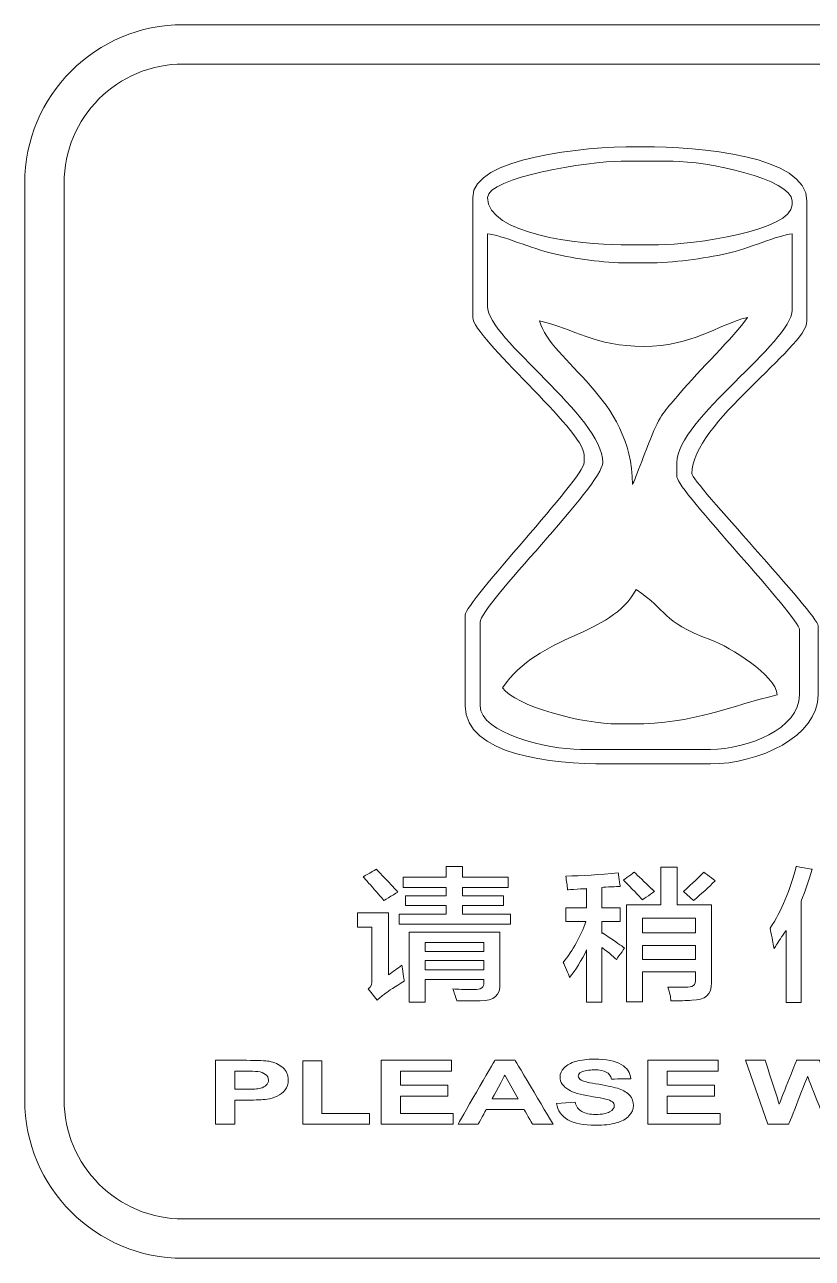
# Model space of a CAD drawing. Header units: millimetres. Extents: x 130143 to 328923, y 19139 to 134795.
# Drawn here: x 231319.7 to 231445.7, y 66463.9 to 66661.3 of the extents above; entities that cross this region are included whole.
import ezdxf

# ---------------------------------------------------------------- set-up
doc = ezdxf.new("R2010")
doc.units = ezdxf.units.MM
doc.header["$LTSCALE"] = 10
doc.layers.add('邦威智能化', color=7, linetype='Continuous', lineweight=18)

msp = doc.modelspace()

# ---------------------------------------------------------------- linework, layer by layer
at = {"layer": '邦威智能化', "color": 5}
for points, knots in [([(231345.0466, 66661.3053), (231345.0466, 66661.3053), (231491.7316, 66661.3053), (231491.7316, 66661.3053), (231491.7316, 66661.3053), (231498.739, 66661.3053), (231505.0828, 66658.4643), (231509.6746, 66653.8731), (231509.6746, 66653.8731), (231514.2658, 66649.2813), (231517.1062, 66642.9375), (231517.1062, 66635.9301), (231517.1062, 66635.9301), (231517.1062, 66635.9301), (231517.1062, 66489.2451), (231517.1062, 66489.2451), (231517.1062, 66489.2451), (231517.1062, 66482.2401), (231514.2652, 66475.8951), (231509.6734, 66471.3027), (231509.6734, 66471.3027), (231505.0822, 66466.7115), (231498.7384, 66463.8705), (231491.7316, 66463.8705), (231491.7316, 66463.8705), (231491.7316, 66463.8705), (231345.0466, 66463.8705), (231345.0466, 66463.8705), (231345.0466, 66463.8705), (231338.0398, 66463.8705), (231331.696, 66466.7115), (231327.1042, 66471.3027), (231327.1042, 66471.3027), (231322.513, 66475.8945), (231319.6714, 66482.2401), (231319.6714, 66489.2451), (231319.6714, 66489.2451), (231319.6714, 66489.2451), (231319.6714, 66635.9301), (231319.6714, 66635.9301), (231319.6714, 66635.9301), (231319.6714, 66642.9369), (231322.5124, 66649.2819), (231327.1036, 66653.8731), (231327.1036, 66653.8731), (231331.6954, 66658.4643), (231338.0392, 66661.3053), (231345.0466, 66661.3053)], [0, 0, 0, 0, 0.076923077, 0.076923077, 0.076923077, 0.076923087, 0.153846154, 0.153846154, 0.153846154, 0.153846164, 0.230769231, 0.230769231, 0.230769231, 0.230769241, 0.307692308, 0.307692308, 0.307692308, 0.307692318, 0.384615385, 0.384615385, 0.384615385, 0.384615395, 0.461538462, 0.461538462, 0.461538462, 0.461538472, 0.538461538, 0.538461538, 0.538461538, 0.538461548, 0.615384615, 0.615384615, 0.615384615, 0.615384625, 0.692307692, 0.692307692, 0.692307692, 0.692307702, 0.769230769, 0.769230769, 0.769230769, 0.769230779, 0.846153846, 0.846153846, 0.846153846, 0.846153856, 1, 1, 1, 1]), ([(231491.7316, 66655.0053), (231491.7316, 66655.0053), (231345.0466, 66655.0053), (231345.0466, 66655.0053), (231345.0466, 66655.0053), (231339.7786, 66655.0053), (231335.0092, 66652.8699), (231331.558, 66649.4187), (231331.558, 66649.4187), (231328.1068, 66645.9681), (231325.9714, 66641.1987), (231325.9714, 66635.9301), (231325.9714, 66635.9301), (231325.9714, 66635.9301), (231325.9714, 66489.2451), (231325.9714, 66489.2451), (231325.9714, 66489.2451), (231325.9714, 66483.9783), (231328.1074, 66479.2083), (231331.5586, 66475.7571), (231331.5586, 66475.7571), (231335.0098, 66472.3059), (231339.7792, 66470.1705), (231345.0466, 66470.1705), (231345.0466, 66470.1705), (231345.0466, 66470.1705), (231491.7316, 66470.1705), (231491.7316, 66470.1705), (231491.7316, 66470.1705), (231496.999, 66470.1705), (231501.7684, 66472.3059), (231505.219, 66475.7571), (231505.219, 66475.7571), (231508.6708, 66479.2089), (231510.8062, 66483.9783), (231510.8062, 66489.2451), (231510.8062, 66489.2451), (231510.8062, 66489.2451), (231510.8062, 66635.9301), (231510.8062, 66635.9301), (231510.8062, 66635.9301), (231510.8062, 66641.1981), (231508.6714, 66645.9675), (231505.2202, 66649.4187), (231505.2202, 66649.4187), (231501.769, 66652.8699), (231496.9996, 66655.0053), (231491.7316, 66655.0053)], [0, 0, 0, 0, 0.076923077, 0.076923077, 0.076923077, 0.076923087, 0.153846154, 0.153846154, 0.153846154, 0.153846164, 0.230769231, 0.230769231, 0.230769231, 0.230769241, 0.307692308, 0.307692308, 0.307692308, 0.307692318, 0.384615385, 0.384615385, 0.384615385, 0.384615395, 0.461538462, 0.461538462, 0.461538462, 0.461538472, 0.538461538, 0.538461538, 0.538461538, 0.538461548, 0.615384615, 0.615384615, 0.615384615, 0.615384625, 0.692307692, 0.692307692, 0.692307692, 0.692307702, 0.769230769, 0.769230769, 0.769230769, 0.769230779, 0.846153846, 0.846153846, 0.846153846, 0.846153856, 1, 1, 1, 1]), ([(231391.3528, 66633.6429), (231391.3528, 66633.6429), (231391.3528, 66614.4669), (231391.3528, 66614.4669), (231391.3528, 66614.4669), (231391.3528, 66611.2113), (231409.1782, 66596.4117), (231409.1782, 66592.3863), (231409.1782, 66592.3863), (231409.1782, 66592.3863), (231409.1782, 66591.2235), (231409.1782, 66591.2235), (231409.1782, 66591.2235), (231409.1782, 66588.8049), (231390.1648, 66568.8969), (231390.1648, 66566.8179), (231390.1648, 66566.8179), (231390.1648, 66566.8179), (231390.1648, 66552.2907), (231390.1648, 66552.2907), (231390.1648, 66552.2907), (231390.1648, 66544.3677), (231404.0596, 66542.9937), (231412.7434, 66542.9937), (231412.7434, 66542.9937), (231412.7434, 66542.9937), (231429.3808, 66542.9937), (231429.3808, 66542.9937), (231429.3808, 66542.9937), (231437.0944, 66542.9937), (231446.6128, 66547.3905), (231446.6128, 66554.0343), (231446.6128, 66554.0343), (231446.6128, 66554.0343), (231446.6128, 66565.0743), (231446.6128, 66565.0743), (231446.6128, 66565.0743), (231446.6128, 66566.8221), (231426.4102, 66588.1071), (231426.4102, 66589.4799), (231426.4102, 66589.4799), (231426.4102, 66597.4827), (231444.8296, 66609.6543), (231444.8296, 66613.8855), (231444.8296, 66613.8855), (231444.8296, 66613.8855), (231444.8296, 66633.0615), (231444.8296, 66633.0615), (231444.8296, 66633.0615), (231444.8296, 66640.3911), (231427.42, 66641.7783), (231418.6858, 66641.7783), (231418.6858, 66641.7783), (231418.6858, 66641.7783), (231417.4972, 66641.7783), (231417.4972, 66641.7783), (231417.4972, 66641.7783), (231409.2418, 66641.7783), (231391.3528, 66640.0683), (231391.3528, 66633.6429)], [0, 0, 0, 0, 0.0625, 0.0625, 0.0625, 0.06250001, 0.125, 0.125, 0.125, 0.12500001, 0.1875, 0.1875, 0.1875, 0.18750001, 0.25, 0.25, 0.25, 0.25000001, 0.3125, 0.3125, 0.3125, 0.31250001, 0.375, 0.375, 0.375, 0.37500001, 0.4375, 0.4375, 0.4375, 0.43750001, 0.5, 0.5, 0.5, 0.50000001, 0.5625, 0.5625, 0.5625, 0.56250001, 0.625, 0.625, 0.625, 0.62500001, 0.6875, 0.6875, 0.6875, 0.68750001, 0.75, 0.75, 0.75, 0.75000001, 0.8125, 0.8125, 0.8125, 0.81250001, 0.875, 0.875, 0.875, 0.87500001, 1, 1, 1, 1]), ([(231393.7306, 66633.6429), (231393.7306, 66627.7809), (231408.4402, 66626.0883), (231415.1212, 66626.0883), (231415.1212, 66626.0883), (231415.1212, 66626.0883), (231421.0624, 66626.0883), (231421.0624, 66626.0883), (231421.0624, 66626.0883), (231426.6298, 66626.0883), (231442.453, 66628.3197), (231442.453, 66632.4807), (231442.453, 66632.4807), (231442.453, 66632.4807), (231442.453, 66633.0615), (231442.453, 66633.0615), (231442.453, 66633.0615), (231442.453, 66636.6615), (231428.5678, 66639.4539), (231423.439, 66639.4539), (231423.439, 66639.4539), (231423.439, 66639.4539), (231415.1212, 66639.4539), (231415.1212, 66639.4539), (231415.1212, 66639.4539), (231409.9096, 66639.4539), (231393.7306, 66636.8253), (231393.7306, 66633.6429)], [0, 0, 0, 0, 0.125, 0.125, 0.125, 0.12500001, 0.25, 0.25, 0.25, 0.25000001, 0.375, 0.375, 0.375, 0.37500001, 0.5, 0.5, 0.5, 0.50000001, 0.625, 0.625, 0.625, 0.62500001, 0.75, 0.75, 0.75, 0.75000001, 1, 1, 1, 1]), ([(231393.7306, 66616.2105), (231393.7306, 66610.9785), (231412.1494, 66598.6575), (231412.1494, 66591.2235), (231412.1494, 66591.2235), (231412.1494, 66587.6457), (231392.5414, 66568.3599), (231392.5414, 66565.6557), (231392.5414, 66565.6557), (231392.5414, 66565.6557), (231392.5414, 66552.2907), (231392.5414, 66552.2907), (231392.5414, 66552.2907), (231392.5414, 66547.9197), (231403.2508, 66545.3181), (231408.5842, 66545.3181), (231408.5842, 66545.3181), (231408.5842, 66545.3181), (231429.3808, 66545.3181), (231429.3808, 66545.3181), (231429.3808, 66545.3181), (231435.2446, 66545.3181), (231443.6416, 66548.6301), (231443.6416, 66554.0343), (231443.6416, 66554.0343), (231443.6416, 66554.0343), (231443.6416, 66564.4935), (231443.6416, 66564.4935), (231443.6416, 66564.4935), (231443.6416, 66566.4123), (231424.033, 66586.9341), (231424.033, 66588.8997), (231424.033, 66588.8997), (231424.033, 66588.8997), (231424.033, 66591.2235), (231424.033, 66591.2235), (231424.033, 66591.2235), (231424.033, 66598.1157), (231442.453, 66610.4325), (231442.453, 66615.6291), (231442.453, 66615.6291), (231442.453, 66615.6291), (231442.453, 66627.8325), (231442.453, 66627.8325), (231442.453, 66627.8325), (231440.2516, 66627.6531), (231435.3352, 66625.3965), (231432.013, 66624.6765), (231432.013, 66624.6765), (231428.2654, 66623.8635), (231423.4432, 66623.1837), (231419.2792, 66623.1837), (231419.2792, 66623.1837), (231419.2792, 66623.1837), (231416.3086, 66623.1837), (231416.3086, 66623.1837), (231416.3086, 66623.1837), (231411.9586, 66623.1837), (231407.9812, 66623.8299), (231404.1778, 66624.6843), (231404.1778, 66624.6843), (231400.9222, 66625.4163), (231395.839, 66627.6603), (231393.7306, 66627.8325), (231393.7306, 66627.8325), (231393.7306, 66627.8325), (231393.7306, 66616.2105), (231393.7306, 66616.2105)], [0, 0, 0, 0, 0.055555556, 0.055555556, 0.055555556, 0.055555566, 0.111111111, 0.111111111, 0.111111111, 0.111111121, 0.166666667, 0.166666667, 0.166666667, 0.166666677, 0.222222222, 0.222222222, 0.222222222, 0.222222232, 0.277777778, 0.277777778, 0.277777778, 0.277777788, 0.333333333, 0.333333333, 0.333333333, 0.333333343, 0.388888889, 0.388888889, 0.388888889, 0.388888899, 0.444444444, 0.444444444, 0.444444444, 0.444444454, 0.5, 0.5, 0.5, 0.50000001, 0.555555556, 0.555555556, 0.555555556, 0.555555566, 0.611111111, 0.611111111, 0.611111111, 0.611111121, 0.666666667, 0.666666667, 0.666666667, 0.666666677, 0.722222222, 0.722222222, 0.722222222, 0.722222232, 0.777777778, 0.777777778, 0.777777778, 0.777777788, 0.833333333, 0.833333333, 0.833333333, 0.833333343, 0.888888889, 0.888888889, 0.888888889, 0.888888899, 1, 1, 1, 1]), ([(231418.6858, 66609.8181), (231410.9878, 66609.8181), (231407.4874, 66612.6471), (231402.0484, 66613.8855), (231402.0484, 66613.8855), (231403.852, 66607.2801), (231416.9026, 66601.6899), (231416.9026, 66587.7369), (231416.9026, 66587.7369), (231417.2242, 66588.2331), (231419.4832, 66594.3327), (231420.0622, 66595.6875), (231420.0622, 66595.6875), (231421.633, 66599.3559), (231422.2474, 66599.6085), (231424.5286, 66602.3601), (231424.5286, 66602.3601), (231427.5304, 66605.9829), (231433.0798, 66611.1909), (231435.3232, 66614.4669), (231435.3232, 66614.4669), (231430.3684, 66613.1727), (231426.502, 66609.8181), (231418.6858, 66609.8181)], [0, 0, 0, 0, 0.142857143, 0.142857143, 0.142857143, 0.142857153, 0.285714286, 0.285714286, 0.285714286, 0.285714296, 0.428571429, 0.428571429, 0.428571429, 0.428571439, 0.571428571, 0.571428571, 0.571428571, 0.571428581, 0.714285714, 0.714285714, 0.714285714, 0.714285724, 1, 1, 1, 1]), ([(231396.1066, 66555.1959), (231398.1592, 66552.1977), (231409.0678, 66549.3855), (231414.5266, 66549.3855), (231414.5266, 66549.3855), (231414.5266, 66549.3855), (231416.9026, 66549.3855), (231416.9026, 66549.3855), (231416.9026, 66549.3855), (231426.8416, 66549.3855), (231432.6076, 66552.3321), (231440.0764, 66554.0343), (231440.0764, 66554.0343), (231439.7974, 66557.3193), (231432.5146, 66561.6813), (231429.4696, 66562.8369), (231429.4696, 66562.8369), (231421.159, 66565.9911), (231422.7454, 66567.4485), (231417.4972, 66570.8853), (231417.4972, 66570.8853), (231413.38, 66563.2761), (231402.0688, 66563.9037), (231396.1066, 66555.1959)], [0, 0, 0, 0, 0.142857143, 0.142857143, 0.142857143, 0.142857153, 0.285714286, 0.285714286, 0.285714286, 0.285714296, 0.428571429, 0.428571429, 0.428571429, 0.428571439, 0.571428571, 0.571428571, 0.571428571, 0.571428581, 0.714285714, 0.714285714, 0.714285714, 0.714285724, 1, 1, 1, 1]), ([(231377.1556, 66521.1351), (231376.6852, 66521.6811), (231375.9412, 66522.5247), (231374.9302, 66523.6749), (231374.9302, 66523.6749), (231374.4544, 66524.2209), (231374.0866, 66524.6427), (231373.8148, 66524.9451), (231373.8148, 66524.9451), (231373.8148, 66524.9451), (231375.9412, 66526.1259), (231375.9412, 66526.1259), (231375.9412, 66526.1259), (231376.2136, 66525.8241), (231376.6498, 66525.3711), (231377.2594, 66524.7669), (231377.2594, 66524.7669), (231378.271, 66523.6749), (231378.9796, 66522.9201), (231379.3864, 66522.4977), (231379.3864, 66522.4977), (231379.3864, 66522.4977), (231377.1556, 66521.1351), (231377.1556, 66521.1351)], [0, 0, 0, 0, 0.142857143, 0.142857143, 0.142857143, 0.142857153, 0.285714286, 0.285714286, 0.285714286, 0.285714296, 0.428571429, 0.428571429, 0.428571429, 0.428571439, 0.571428571, 0.571428571, 0.571428571, 0.571428581, 0.714285714, 0.714285714, 0.714285714, 0.714285724, 1, 1, 1, 1]), ([(231380.1988, 66523.2255), (231380.1988, 66523.2255), (231380.1988, 66524.8599), (231380.1988, 66524.8599), (231380.1988, 66524.8599), (231380.1988, 66524.8599), (231387.0838, 66524.8599), (231387.0838, 66524.8599), (231387.0838, 66524.8599), (231387.0838, 66524.8599), (231387.0838, 66526.5825), (231387.0838, 66526.5825), (231387.0838, 66526.5825), (231387.0838, 66526.5825), (231389.7208, 66526.5825), (231389.7208, 66526.5825), (231389.7208, 66526.5825), (231389.7208, 66526.5825), (231389.7208, 66524.8599), (231389.7208, 66524.8599), (231389.7208, 66524.8599), (231389.7208, 66524.8599), (231397.0126, 66524.8599), (231397.0126, 66524.8599), (231397.0126, 66524.8599), (231397.0126, 66524.8599), (231397.0126, 66523.2255), (231397.0126, 66523.2255), (231397.0126, 66523.2255), (231397.0126, 66523.2255), (231389.7208, 66523.2255), (231389.7208, 66523.2255), (231389.7208, 66523.2255), (231389.7208, 66523.2255), (231389.7208, 66521.8629), (231389.7208, 66521.8629), (231389.7208, 66521.8629), (231389.7208, 66521.8629), (231396.304, 66521.8629), (231396.304, 66521.8629), (231396.304, 66521.8629), (231396.304, 66521.8629), (231396.304, 66520.3221), (231396.304, 66520.3221), (231396.304, 66520.3221), (231396.304, 66520.3221), (231389.7208, 66520.3221), (231389.7208, 66520.3221), (231389.7208, 66520.3221), (231389.7208, 66520.3221), (231389.7208, 66518.9589), (231389.7208, 66518.9589), (231389.7208, 66518.9589), (231389.7208, 66518.9589), (231397.4188, 66518.9589), (231397.4188, 66518.9589), (231397.4188, 66518.9589), (231397.4188, 66518.9589), (231397.4188, 66517.3251), (231397.4188, 66517.3251), (231397.4188, 66517.3251), (231397.4188, 66517.3251), (231379.5892, 66517.3251), (231379.5892, 66517.3251), (231379.5892, 66517.3251), (231379.5892, 66517.3251), (231379.5892, 66518.9589), (231379.5892, 66518.9589), (231379.5892, 66518.9589), (231379.5892, 66518.9589), (231387.0838, 66518.9589), (231387.0838, 66518.9589), (231387.0838, 66518.9589), (231387.0838, 66518.9589), (231387.0838, 66520.3221), (231387.0838, 66520.3221), (231387.0838, 66520.3221), (231387.0838, 66520.3221), (231380.6008, 66520.3221), (231380.6008, 66520.3221), (231380.6008, 66520.3221), (231380.6008, 66520.3221), (231380.6008, 66521.8629), (231380.6008, 66521.8629), (231380.6008, 66521.8629), (231380.6008, 66521.8629), (231387.0838, 66521.8629), (231387.0838, 66521.8629), (231387.0838, 66521.8629), (231387.0838, 66521.8629), (231387.0838, 66523.2255), (231387.0838, 66523.2255), (231387.0838, 66523.2255), (231387.0838, 66523.2255), (231380.1988, 66523.2255), (231380.1988, 66523.2255)], [0, 0, 0, 0, 0.04, 0.04, 0.04, 0.04000001, 0.08, 0.08, 0.08, 0.08000001, 0.12, 0.12, 0.12, 0.12000001, 0.16, 0.16, 0.16, 0.16000001, 0.2, 0.2, 0.2, 0.20000001, 0.24, 0.24, 0.24, 0.24000001, 0.28, 0.28, 0.28, 0.28000001, 0.32, 0.32, 0.32, 0.32000001, 0.36, 0.36, 0.36, 0.36000001, 0.4, 0.4, 0.4, 0.40000001, 0.44, 0.44, 0.44, 0.44000001, 0.48, 0.48, 0.48, 0.48000001, 0.52, 0.52, 0.52, 0.52000001, 0.56, 0.56, 0.56, 0.56000001, 0.6, 0.6, 0.6, 0.60000001, 0.64, 0.64, 0.64, 0.64000001, 0.68, 0.68, 0.68, 0.68000001, 0.72, 0.72, 0.72, 0.72000001, 0.76, 0.76, 0.76, 0.76000001, 0.8, 0.8, 0.8, 0.80000001, 0.84, 0.84, 0.84, 0.84000001, 0.88, 0.88, 0.88, 0.88000001, 0.92, 0.92, 0.92, 0.92000001, 1, 1, 1, 1]), ([(231418.4902, 66521.2281), (231417.8806, 66521.9517), (231416.869, 66523.0089), (231415.4512, 66524.4027), (231415.4512, 66524.4027), (231415.4512, 66524.4027), (231417.172, 66525.6729), (231417.172, 66525.6729), (231417.172, 66525.6729), (231417.8458, 66525.0687), (231418.7926, 66524.1591), (231420.007, 66522.9507), (231420.007, 66522.9507), (231419.8732, 66523.1331), (231420.007, 66523.0089), (231420.4132, 66522.5871), (231420.4132, 66522.5871), (231420.4132, 66522.5871), (231418.4902, 66521.2281), (231418.4902, 66521.2281)], [0, 0, 0, 0, 0.166666667, 0.166666667, 0.166666667, 0.166666677, 0.333333333, 0.333333333, 0.333333333, 0.333333343, 0.5, 0.5, 0.5, 0.50000001, 0.666666667, 0.666666667, 0.666666667, 0.666666677, 1, 1, 1, 1]), ([(231415.957, 66504.9003), (231415.957, 66504.9003), (231415.957, 66520.4187), (231415.957, 66520.4187), (231415.957, 66520.4187), (231415.957, 66520.4187), (231421.429, 66520.4187), (231421.429, 66520.4187), (231421.429, 66520.4187), (231421.429, 66520.4187), (231421.429, 66526.4973), (231421.429, 66526.4973), (231421.429, 66526.4973), (231421.429, 66526.4973), (231424.0654, 66526.4973), (231424.0654, 66526.4973), (231424.0654, 66526.4973), (231424.0654, 66526.4973), (231424.0654, 66520.4187), (231424.0654, 66520.4187), (231424.0654, 66520.4187), (231424.0654, 66520.4187), (231429.5374, 66520.4187), (231429.5374, 66520.4187), (231429.5374, 66520.4187), (231429.5374, 66520.4187), (231429.5374, 66507.9861), (231429.5374, 66507.9861), (231429.5374, 66507.9861), (231429.6064, 66506.1117), (231428.5564, 66505.1709), (231426.3958, 66505.1709), (231426.3958, 66505.1709), (231425.518, 66505.1133), (231424.4032, 66505.0821), (231423.0538, 66505.0821), (231423.0538, 66505.0821), (231423.0538, 66505.6281), (231422.8858, 66506.3523), (231422.5486, 66507.2583), (231422.5486, 66507.2583), (231423.4258, 66507.2583), (231424.3726, 66507.2583), (231425.3842, 66507.2583), (231425.3842, 66507.2583), (231426.5338, 66507.2001), (231427.0738, 66507.6219), (231427.0048, 66508.5321), (231427.0048, 66508.5321), (231427.0048, 66508.5321), (231427.0048, 66509.7087), (231427.0048, 66509.7087), (231427.0048, 66509.7087), (231427.0048, 66509.7087), (231418.4902, 66509.7087), (231418.4902, 66509.7087), (231418.4902, 66509.7087), (231418.4902, 66509.7087), (231418.4902, 66504.9003), (231418.4902, 66504.9003), (231418.4902, 66504.9003), (231418.4902, 66504.9003), (231415.957, 66504.9003), (231415.957, 66504.9003)], [0, 0, 0, 0, 0.058823529, 0.058823529, 0.058823529, 0.058823539, 0.117647059, 0.117647059, 0.117647059, 0.117647069, 0.176470588, 0.176470588, 0.176470588, 0.176470598, 0.235294118, 0.235294118, 0.235294118, 0.235294128, 0.294117647, 0.294117647, 0.294117647, 0.294117657, 0.352941176, 0.352941176, 0.352941176, 0.352941186, 0.411764706, 0.411764706, 0.411764706, 0.411764716, 0.470588235, 0.470588235, 0.470588235, 0.470588245, 0.529411765, 0.529411765, 0.529411765, 0.529411775, 0.588235294, 0.588235294, 0.588235294, 0.588235304, 0.647058824, 0.647058824, 0.647058824, 0.647058834, 0.705882353, 0.705882353, 0.705882353, 0.705882363, 0.764705882, 0.764705882, 0.764705882, 0.764705892, 0.823529412, 0.823529412, 0.823529412, 0.823529422, 0.882352941, 0.882352941, 0.882352941, 0.882352951, 1, 1, 1, 1]), ([(231426.6934, 66521.1351), (231426.6934, 66521.1351), (231425.0728, 66522.5871), (231425.0728, 66522.5871), (231425.0728, 66522.5871), (231426.5596, 66523.9191), (231427.6402, 66524.9451), (231428.3146, 66525.6729), (231428.3146, 66525.6729), (231428.3146, 66525.6729), (231430.1386, 66524.3097), (231430.1386, 66524.3097), (231430.1386, 66524.3097), (231429.058, 66523.2219), (231427.9126, 66522.1647), (231426.6934, 66521.1351)], [0, 0, 0, 0, 0.2, 0.2, 0.2, 0.20000001, 0.4, 0.4, 0.4, 0.40000001, 0.6, 0.6, 0.6, 0.60000001, 1, 1, 1, 1]), ([(231441.484, 66504.7995), (231441.484, 66504.7995), (231441.484, 66516.3261), (231441.484, 66516.3261), (231441.484, 66516.3261), (231441.3502, 66516.0819), (231441.1126, 66515.7489), (231440.7748, 66515.3271), (231440.7748, 66515.3271), (231440.2348, 66514.4793), (231439.8286, 66513.8439), (231439.5556, 66513.4221), (231439.5556, 66513.4221), (231439.4914, 66513.9063), (231439.3228, 66514.7811), (231439.0504, 66516.0549), (231439.0504, 66516.0549), (231438.9862, 66516.3573), (231438.9508, 66516.5661), (231438.9508, 66516.6903), (231438.9508, 66516.6903), (231440.7748, 66519.5319), (231442.1578, 66522.8307), (231443.1052, 66526.5789), (231443.1052, 66526.5789), (231443.1052, 66526.5789), (231445.6378, 66526.1259), (231445.6378, 66526.1259), (231445.6378, 66526.1259), (231445.0972, 66524.3097), (231444.5224, 66522.6177), (231443.9128, 66521.0457), (231443.9128, 66521.0457), (231443.9128, 66521.0457), (231443.9128, 66504.7995), (231443.9128, 66504.7995), (231443.9128, 66504.7995), (231443.9128, 66504.7995), (231441.484, 66504.7995), (231441.484, 66504.7995)], [0, 0, 0, 0, 0.090909091, 0.090909091, 0.090909091, 0.090909101, 0.181818182, 0.181818182, 0.181818182, 0.181818192, 0.272727273, 0.272727273, 0.272727273, 0.272727283, 0.363636364, 0.363636364, 0.363636364, 0.363636374, 0.454545455, 0.454545455, 0.454545455, 0.454545465, 0.545454545, 0.545454545, 0.545454545, 0.545454555, 0.636363636, 0.636363636, 0.636363636, 0.636363646, 0.727272727, 0.727272727, 0.727272727, 0.727272737, 0.818181818, 0.818181818, 0.818181818, 0.818181828, 1, 1, 1, 1]), ([(231406.5388, 66522.8541), (231406.4698, 66523.5201), (231406.3702, 66524.2479), (231406.2322, 66525.0339), (231406.2322, 66525.0339), (231408.8686, 66525.0921), (231411.6694, 66525.2739), (231414.643, 66525.5763), (231414.643, 66525.5763), (231414.643, 66525.5763), (231414.9454, 66523.4001), (231414.9454, 66523.4001), (231414.9454, 66523.4001), (231414.6088, 66523.4001), (231414.133, 66523.3689), (231413.5282, 66523.3071), (231413.5282, 66523.3071), (231412.8538, 66523.3071), (231412.3432, 66523.2801), (231412.0066, 66523.2183), (231412.0066, 66523.2183), (231412.0066, 66523.2183), (231412.0066, 66519.9501), (231412.0066, 66519.9501), (231412.0066, 66519.9501), (231412.0066, 66519.9501), (231414.9454, 66519.9501), (231414.9454, 66519.9501), (231414.9454, 66519.9501), (231414.9454, 66519.9501), (231414.9454, 66517.7739), (231414.9454, 66517.7739), (231414.9454, 66517.7739), (231414.9454, 66517.7739), (231412.0066, 66517.7739), (231412.0066, 66517.7739), (231412.0066, 66517.7739), (231412.0066, 66517.7739), (231412.0066, 66515.8689), (231412.0066, 66515.8689), (231412.0066, 66515.8689), (231412.0066, 66515.8689), (231412.1104, 66515.9583), (231412.1104, 66515.9583), (231412.1104, 66515.9583), (231412.3132, 66515.8383), (231412.6162, 66515.6253), (231413.0224, 66515.3235), (231413.0224, 66515.3235), (231414.2368, 66514.5375), (231415.1146, 66513.9333), (231415.6546, 66513.5073), (231415.6546, 66513.5073), (231415.6546, 66513.5073), (231414.3358, 66511.6911), (231414.3358, 66511.6911), (231414.3358, 66511.6911), (231414.0682, 66511.9353), (231413.6962, 66512.2683), (231413.2258, 66512.6901), (231413.2258, 66512.6901), (231412.6852, 66513.1161), (231412.279, 66513.4185), (231412.0066, 66513.6003), (231412.0066, 66513.6003), (231412.0066, 66513.6003), (231412.0066, 66504.8883), (231412.0066, 66504.8883), (231412.0066, 66504.8883), (231412.0066, 66504.8883), (231409.5772, 66504.8883), (231409.5772, 66504.8883), (231409.5772, 66504.8883), (231409.5772, 66504.8883), (231409.5772, 66513.2361), (231409.5772, 66513.2361), (231409.5772, 66513.2361), (231408.7648, 66511.5405), (231407.8534, 66510.0615), (231406.8418, 66508.7877), (231406.8418, 66508.7877), (231406.7722, 66509.0931), (231406.6042, 66509.5155), (231406.3354, 66510.0615), (231406.3354, 66510.0615), (231406.1326, 66510.6033), (231405.9646, 66510.9981), (231405.8296, 66511.2381), (231405.8296, 66511.2381), (231407.3818, 66513.1743), (231408.5968, 66515.3541), (231409.4734, 66517.7739), (231409.4734, 66517.7739), (231409.4734, 66517.7739), (231406.2322, 66517.7739), (231406.2322, 66517.7739), (231406.2322, 66517.7739), (231406.2322, 66517.7739), (231406.2322, 66519.9501), (231406.2322, 66519.9501), (231406.2322, 66519.9501), (231406.2322, 66519.9501), (231409.5772, 66519.9501), (231409.5772, 66519.9501), (231409.5772, 66519.9501), (231409.5772, 66519.9501), (231409.5772, 66523.0359), (231409.5772, 66523.0359), (231409.5772, 66523.0359), (231409.5772, 66523.0359), (231406.5388, 66522.8541), (231406.5388, 66522.8541)], [0, 0, 0, 0, 0.034482759, 0.034482759, 0.034482759, 0.034482769, 0.068965517, 0.068965517, 0.068965517, 0.068965527, 0.103448276, 0.103448276, 0.103448276, 0.103448286, 0.137931034, 0.137931034, 0.137931034, 0.137931044, 0.172413793, 0.172413793, 0.172413793, 0.172413803, 0.206896552, 0.206896552, 0.206896552, 0.206896562, 0.24137931, 0.24137931, 0.24137931, 0.24137932, 0.275862069, 0.275862069, 0.275862069, 0.275862079, 0.310344828, 0.310344828, 0.310344828, 0.310344838, 0.344827586, 0.344827586, 0.344827586, 0.344827596, 0.379310345, 0.379310345, 0.379310345, 0.379310355, 0.413793103, 0.413793103, 0.413793103, 0.413793113, 0.448275862, 0.448275862, 0.448275862, 0.448275872, 0.482758621, 0.482758621, 0.482758621, 0.482758631, 0.517241379, 0.517241379, 0.517241379, 0.517241389, 0.551724138, 0.551724138, 0.551724138, 0.551724148, 0.586206897, 0.586206897, 0.586206897, 0.586206907, 0.620689655, 0.620689655, 0.620689655, 0.620689665, 0.655172414, 0.655172414, 0.655172414, 0.655172424, 0.689655172, 0.689655172, 0.689655172, 0.689655182, 0.724137931, 0.724137931, 0.724137931, 0.724137941, 0.75862069, 0.75862069, 0.75862069, 0.7586207, 0.793103448, 0.793103448, 0.793103448, 0.793103458, 0.827586207, 0.827586207, 0.827586207, 0.827586217, 0.862068966, 0.862068966, 0.862068966, 0.862068976, 0.896551724, 0.896551724, 0.896551724, 0.896551734, 0.931034483, 0.931034483, 0.931034483, 0.931034493, 1, 1, 1, 1]), ([(231376.045, 66505.1631), (231376.045, 66505.1631), (231374.6272, 66506.9757), (231374.6272, 66506.9757), (231374.6272, 66506.9757), (231375.0988, 66507.3393), (231375.3016, 66507.8541), (231375.2326, 66508.5201), (231375.2326, 66508.5201), (231375.2326, 66508.5201), (231375.2326, 66516.8679), (231375.2326, 66516.8679), (231375.2326, 66516.8679), (231375.2326, 66516.8679), (231372.9028, 66516.8679), (231372.9028, 66516.8679), (231372.9028, 66516.8679), (231372.9028, 66516.8679), (231372.9028, 66519.1371), (231372.9028, 66519.1371), (231372.9028, 66519.1371), (231372.9028, 66519.1371), (231377.869, 66519.1371), (231377.869, 66519.1371), (231377.869, 66519.1371), (231377.869, 66519.1371), (231377.869, 66509.2443), (231377.869, 66509.2443), (231377.869, 66509.2443), (231378.6124, 66509.7285), (231379.321, 66510.2433), (231379.9954, 66510.7893), (231379.9954, 66510.7893), (231380.0644, 66510.4875), (231380.1298, 66510.0033), (231380.1988, 66509.3373), (231380.1988, 66509.3373), (231380.3326, 66508.7913), (231380.4022, 66508.4271), (231380.4022, 66508.2453), (231380.4022, 66508.2453), (231378.9154, 66507.3393), (231377.9038, 66506.6733), (231377.3632, 66506.2515), (231377.3632, 66506.2515), (231377.0218, 66506.0073), (231376.585, 66505.6473), (231376.045, 66505.1631)], [0, 0, 0, 0, 0.076923077, 0.076923077, 0.076923077, 0.076923087, 0.153846154, 0.153846154, 0.153846154, 0.153846164, 0.230769231, 0.230769231, 0.230769231, 0.230769241, 0.307692308, 0.307692308, 0.307692308, 0.307692318, 0.384615385, 0.384615385, 0.384615385, 0.384615395, 0.461538462, 0.461538462, 0.461538462, 0.461538472, 0.538461538, 0.538461538, 0.538461538, 0.538461548, 0.615384615, 0.615384615, 0.615384615, 0.615384625, 0.692307692, 0.692307692, 0.692307692, 0.692307702, 0.769230769, 0.769230769, 0.769230769, 0.769230779, 0.846153846, 0.846153846, 0.846153846, 0.846153856, 1, 1, 1, 1]), ([(231418.4902, 66518.3277), (231418.4902, 66518.3277), (231418.4902, 66515.9583), (231418.4902, 66515.9583), (231418.4902, 66515.9583), (231418.4902, 66515.9583), (231427.0048, 66515.9583), (231427.0048, 66515.9583), (231427.0048, 66515.9583), (231427.0048, 66515.9583), (231427.0048, 66518.3277), (231427.0048, 66518.3277), (231427.0048, 66518.3277), (231427.0048, 66518.3277), (231418.4902, 66518.3277), (231418.4902, 66518.3277)], [0, 0, 0, 0, 0.2, 0.2, 0.2, 0.20000001, 0.4, 0.4, 0.4, 0.40000001, 0.6, 0.6, 0.6, 0.60000001, 1, 1, 1, 1]), ([(231381.1972, 66504.8883), (231381.1972, 66504.8883), (231381.1972, 66516.0549), (231381.1972, 66516.0549), (231381.1972, 66516.0549), (231381.1972, 66516.0549), (231395.6854, 66516.0549), (231395.6854, 66516.0549), (231395.6854, 66516.0549), (231395.6854, 66516.0549), (231395.6854, 66507.8853), (231395.6854, 66507.8853), (231395.6854, 66507.8853), (231395.8192, 66506.0073), (231394.7734, 66505.0707), (231392.5438, 66505.0707), (231392.5438, 66505.0707), (231391.4626, 66505.0707), (231390.2134, 66505.0707), (231388.7962, 66505.0707), (231388.7962, 66505.0707), (231388.7308, 66505.3143), (231388.5922, 66505.7367), (231388.3894, 66506.3403), (231388.3894, 66506.3403), (231388.3246, 66506.6427), (231388.2556, 66506.8551), (231388.1908, 66506.9757), (231388.1908, 66506.9757), (231388.93, 66506.9175), (231390.0454, 66506.8863), (231391.5316, 66506.8863), (231391.5316, 66506.8863), (231392.6818, 66506.8245), (231393.2218, 66507.2193), (231393.1522, 66508.0671), (231393.1522, 66508.0671), (231393.1522, 66508.0671), (231393.1522, 66508.5201), (231393.1522, 66508.5201), (231393.1522, 66508.5201), (231393.1522, 66508.5201), (231383.7304, 66508.5201), (231383.7304, 66508.5201), (231383.7304, 66508.5201), (231383.7304, 66508.5201), (231383.7304, 66504.8883), (231383.7304, 66504.8883), (231383.7304, 66504.8883), (231383.7304, 66504.8883), (231381.1972, 66504.8883), (231381.1972, 66504.8883)], [0, 0, 0, 0, 0.071428571, 0.071428571, 0.071428571, 0.071428581, 0.142857143, 0.142857143, 0.142857143, 0.142857153, 0.214285714, 0.214285714, 0.214285714, 0.214285724, 0.285714286, 0.285714286, 0.285714286, 0.285714296, 0.357142857, 0.357142857, 0.357142857, 0.357142867, 0.428571429, 0.428571429, 0.428571429, 0.428571439, 0.5, 0.5, 0.5, 0.50000001, 0.571428571, 0.571428571, 0.571428571, 0.571428581, 0.642857143, 0.642857143, 0.642857143, 0.642857153, 0.714285714, 0.714285714, 0.714285714, 0.714285724, 0.785714286, 0.785714286, 0.785714286, 0.785714296, 0.857142857, 0.857142857, 0.857142857, 0.857142867, 1, 1, 1, 1]), ([(231383.7304, 66514.4211), (231383.7304, 66514.4211), (231383.7304, 66512.9805), (231383.7304, 66512.9805), (231383.7304, 66512.9805), (231383.7304, 66512.9805), (231393.1522, 66512.9805), (231393.1522, 66512.9805), (231393.1522, 66512.9805), (231393.1522, 66512.9805), (231393.1522, 66514.4211), (231393.1522, 66514.4211), (231393.1522, 66514.4211), (231393.1522, 66514.4211), (231383.7304, 66514.4211), (231383.7304, 66514.4211)], [0, 0, 0, 0, 0.2, 0.2, 0.2, 0.20000001, 0.4, 0.4, 0.4, 0.40000001, 0.6, 0.6, 0.6, 0.60000001, 1, 1, 1, 1]), ([(231418.4902, 66513.9603), (231418.4902, 66513.9603), (231418.4902, 66511.7067), (231418.4902, 66511.7067), (231418.4902, 66511.7067), (231418.4902, 66511.7067), (231427.0048, 66511.7067), (231427.0048, 66511.7067), (231427.0048, 66511.7067), (231427.0048, 66511.7067), (231427.0048, 66513.9603), (231427.0048, 66513.9603), (231427.0048, 66513.9603), (231427.0048, 66513.9603), (231418.4902, 66513.9603), (231418.4902, 66513.9603)], [0, 0, 0, 0, 0.2, 0.2, 0.2, 0.20000001, 0.4, 0.4, 0.4, 0.40000001, 0.6, 0.6, 0.6, 0.60000001, 1, 1, 1, 1]), ([(231383.7304, 66511.5285), (231383.7304, 66511.5285), (231383.7304, 66510.0615), (231383.7304, 66510.0615), (231383.7304, 66510.0615), (231383.7304, 66510.0615), (231393.1522, 66510.0615), (231393.1522, 66510.0615), (231393.1522, 66510.0615), (231393.1522, 66510.0615), (231393.1522, 66511.5285), (231393.1522, 66511.5285), (231393.1522, 66511.5285), (231393.1522, 66511.5285), (231383.7304, 66511.5285), (231383.7304, 66511.5285)], [0, 0, 0, 0, 0.2, 0.2, 0.2, 0.20000001, 0.4, 0.4, 0.4, 0.40000001, 0.6, 0.6, 0.6, 0.60000001, 1, 1, 1, 1]), ([(231350.2246, 66485.3463), (231350.2246, 66485.3463), (231350.2246, 66495.5589), (231350.2246, 66495.5589), (231350.2246, 66495.5589), (231350.2246, 66495.5589), (231355.1362, 66495.5589), (231355.1362, 66495.5589), (231355.1362, 66495.5589), (231356.9968, 66495.5589), (231358.2082, 66495.5091), (231358.7734, 66495.4065), (231358.7734, 66495.4065), (231359.6422, 66495.2523), (231360.3694, 66494.9193), (231360.9556, 66494.4057), (231360.9556, 66494.4057), (231361.5424, 66493.8921), (231361.8346, 66493.2291), (231361.8346, 66492.4161), (231361.8346, 66492.4161), (231361.8346, 66491.7885), (231361.6654, 66491.2629), (231361.33, 66490.8351), (231361.33, 66490.8351), (231360.9904, 66490.4073), (231360.5638, 66490.0719), (231360.0448, 66489.8271), (231360.0448, 66489.8271), (231359.5252, 66489.5847), (231358.996, 66489.4233), (231358.4596, 66489.3447), (231358.4596, 66489.3447), (231357.7288, 66489.2475), (231356.6728, 66489.1971), (231355.2886, 66489.1971), (231355.2886, 66489.1971), (231355.2886, 66489.1971), (231353.2966, 66489.1971), (231353.2966, 66489.1971), (231353.2966, 66489.1971), (231353.2966, 66489.1971), (231353.2966, 66485.3463), (231353.2966, 66485.3463), (231353.2966, 66485.3463), (231353.2966, 66485.3463), (231350.2246, 66485.3463), (231350.2246, 66485.3463)], [0, 0, 0, 0, 0.076923077, 0.076923077, 0.076923077, 0.076923087, 0.153846154, 0.153846154, 0.153846154, 0.153846164, 0.230769231, 0.230769231, 0.230769231, 0.230769241, 0.307692308, 0.307692308, 0.307692308, 0.307692318, 0.384615385, 0.384615385, 0.384615385, 0.384615395, 0.461538462, 0.461538462, 0.461538462, 0.461538472, 0.538461538, 0.538461538, 0.538461538, 0.538461548, 0.615384615, 0.615384615, 0.615384615, 0.615384625, 0.692307692, 0.692307692, 0.692307692, 0.692307702, 0.769230769, 0.769230769, 0.769230769, 0.769230779, 0.846153846, 0.846153846, 0.846153846, 0.846153856, 1, 1, 1, 1]), ([(231364.1464, 66485.3463), (231364.1464, 66485.3463), (231364.1464, 66495.4731), (231364.1464, 66495.4731), (231364.1464, 66495.4731), (231364.1464, 66495.4731), (231367.2184, 66495.4731), (231367.2184, 66495.4731), (231367.2184, 66495.4731), (231367.2184, 66495.4731), (231367.2184, 66487.0719), (231367.2184, 66487.0719), (231367.2184, 66487.0719), (231367.2184, 66487.0719), (231374.8252, 66487.0719), (231374.8252, 66487.0719), (231374.8252, 66487.0719), (231374.8252, 66487.0719), (231374.8252, 66485.3463), (231374.8252, 66485.3463), (231374.8252, 66485.3463), (231374.8252, 66485.3463), (231364.1464, 66485.3463), (231364.1464, 66485.3463)], [0, 0, 0, 0, 0.142857143, 0.142857143, 0.142857143, 0.142857153, 0.285714286, 0.285714286, 0.285714286, 0.285714296, 0.428571429, 0.428571429, 0.428571429, 0.428571439, 0.571428571, 0.571428571, 0.571428571, 0.571428581, 0.714285714, 0.714285714, 0.714285714, 0.714285724, 1, 1, 1, 1]), ([(231376.7098, 66485.3463), (231376.7098, 66485.3463), (231376.7098, 66495.5589), (231376.7098, 66495.5589), (231376.7098, 66495.5589), (231376.7098, 66495.5589), (231387.9394, 66495.5589), (231387.9394, 66495.5589), (231387.9394, 66495.5589), (231387.9394, 66495.5589), (231387.9394, 66493.8327), (231387.9394, 66493.8327), (231387.9394, 66493.8327), (231387.9394, 66493.8327), (231379.7818, 66493.8327), (231379.7818, 66493.8327), (231379.7818, 66493.8327), (231379.7818, 66493.8327), (231379.7818, 66491.5653), (231379.7818, 66491.5653), (231379.7818, 66491.5653), (231379.7818, 66491.5653), (231387.367, 66491.5653), (231387.367, 66491.5653), (231387.367, 66491.5653), (231387.367, 66491.5653), (231387.367, 66489.8391), (231387.367, 66489.8391), (231387.367, 66489.8391), (231387.367, 66489.8391), (231379.7818, 66489.8391), (231379.7818, 66489.8391), (231379.7818, 66489.8391), (231379.7818, 66489.8391), (231379.7818, 66487.0719), (231379.7818, 66487.0719), (231379.7818, 66487.0719), (231379.7818, 66487.0719), (231388.2352, 66487.0719), (231388.2352, 66487.0719), (231388.2352, 66487.0719), (231388.2352, 66487.0719), (231388.2352, 66485.3463), (231388.2352, 66485.3463), (231388.2352, 66485.3463), (231388.2352, 66485.3463), (231376.7098, 66485.3463), (231376.7098, 66485.3463)], [0, 0, 0, 0, 0.076923077, 0.076923077, 0.076923077, 0.076923087, 0.153846154, 0.153846154, 0.153846154, 0.153846164, 0.230769231, 0.230769231, 0.230769231, 0.230769241, 0.307692308, 0.307692308, 0.307692308, 0.307692318, 0.384615385, 0.384615385, 0.384615385, 0.384615395, 0.461538462, 0.461538462, 0.461538462, 0.461538472, 0.538461538, 0.538461538, 0.538461538, 0.538461548, 0.615384615, 0.615384615, 0.615384615, 0.615384625, 0.692307692, 0.692307692, 0.692307692, 0.692307702, 0.769230769, 0.769230769, 0.769230769, 0.769230779, 0.846153846, 0.846153846, 0.846153846, 0.846153856, 1, 1, 1, 1]), ([(231404.212, 66485.3463), (231404.212, 66485.3463), (231400.9042, 66485.3463), (231400.9042, 66485.3463), (231400.9042, 66485.3463), (231400.9042, 66485.3463), (231399.5938, 66487.6713), (231399.5938, 66487.6713), (231399.5938, 66487.6713), (231399.5938, 66487.6713), (231393.5092, 66487.6713), (231393.5092, 66487.6713), (231393.5092, 66487.6713), (231393.5092, 66487.6713), (231392.2492, 66485.3463), (231392.2492, 66485.3463), (231392.2492, 66485.3463), (231392.2492, 66485.3463), (231389.0002, 66485.3463), (231389.0002, 66485.3463), (231389.0002, 66485.3463), (231389.0002, 66485.3463), (231394.891, 66495.5589), (231394.891, 66495.5589), (231394.891, 66495.5589), (231394.891, 66495.5589), (231398.1358, 66495.5589), (231398.1358, 66495.5589), (231398.1358, 66495.5589), (231398.1358, 66495.5589), (231404.212, 66485.3463), (231404.212, 66485.3463)], [0, 0, 0, 0, 0.111111111, 0.111111111, 0.111111111, 0.111111121, 0.222222222, 0.222222222, 0.222222222, 0.222222232, 0.333333333, 0.333333333, 0.333333333, 0.333333343, 0.444444444, 0.444444444, 0.444444444, 0.444444454, 0.555555556, 0.555555556, 0.555555556, 0.555555566, 0.666666667, 0.666666667, 0.666666667, 0.666666677, 0.777777778, 0.777777778, 0.777777778, 0.777777788, 1, 1, 1, 1]), ([(231404.7478, 66488.6553), (231404.7478, 66488.6553), (231407.7352, 66488.8551), (231407.7352, 66488.8551), (231407.7352, 66488.8551), (231407.9152, 66488.1825), (231408.2758, 66487.6905), (231408.823, 66487.3743), (231408.823, 66487.3743), (231409.3702, 66487.0581), (231410.1082, 66486.9009), (231411.0364, 66486.9009), (231411.0364, 66486.9009), (231412.0186, 66486.9009), (231412.7602, 66487.0413), (231413.2576, 66487.3215), (231413.2576, 66487.3215), (231413.7556, 66487.6023), (231414.0064, 66487.9305), (231414.0064, 66488.3061), (231414.0064, 66488.3061), (231414.0064, 66488.5485), (231413.9008, 66488.7531), (231413.6926, 66488.9241), (231413.6926, 66488.9241), (231413.4838, 66489.0927), (231413.1166, 66489.2403), (231412.5946, 66489.3639), (231412.5946, 66489.3639), (231412.237, 66489.4491), (231411.4252, 66489.5967), (231410.1544, 66489.8109), (231410.1544, 66489.8109), (231408.5188, 66490.0863), (231407.3716, 66490.4241), (231406.7116, 66490.8255), (231406.7116, 66490.8255), (231405.7828, 66491.3889), (231405.3202, 66492.0759), (231405.3202, 66492.8865), (231405.3202, 66492.8865), (231405.3202, 66493.4073), (231405.5392, 66493.8969), (231405.9736, 66494.3511), (231405.9736, 66494.3511), (231406.411, 66494.8053), (231407.0392, 66495.1497), (231407.863, 66495.3873), (231407.863, 66495.3873), (231408.6856, 66495.6255), (231409.6738, 66495.7443), (231410.839, 66495.7443), (231410.839, 66495.7443), (231412.7356, 66495.7443), (231414.166, 66495.4611), (231415.1224, 66494.8929), (231415.1224, 66494.8929), (231416.083, 66494.3247), (231416.5846, 66493.5693), (231416.6338, 66492.6207), (231416.6338, 66492.6207), (231416.6338, 66492.6207), (231413.5618, 66492.5493), (231413.5618, 66492.5493), (231413.5618, 66492.5493), (231413.4316, 66493.0767), (231413.1526, 66493.4547), (231412.7248, 66493.6857), (231412.7248, 66493.6857), (231412.2976, 66493.9161), (231411.655, 66494.0325), (231410.8006, 66494.0325), (231410.8006, 66494.0325), (231409.9174, 66494.0325), (231409.2256, 66493.9089), (231408.7276, 66493.6617), (231408.7276, 66493.6617), (231408.4066, 66493.5027), (231408.2434, 66493.2909), (231408.2434, 66493.0245), (231408.2434, 66493.0245), (231408.2434, 66492.7821), (231408.3958, 66492.5751), (231408.6988, 66492.4041), (231408.6988, 66492.4041), (231409.084, 66492.1833), (231410.02, 66491.9547), (231411.5062, 66491.7171), (231411.5062, 66491.7171), (231412.993, 66491.4819), (231414.091, 66491.2347), (231414.8014, 66490.9827), (231414.8014, 66490.9827), (231415.5142, 66490.7283), (231416.0722, 66490.3833), (231416.4748, 66489.9441), (231416.4748, 66489.9441), (231416.8768, 66489.5043), (231417.0784, 66488.9619), (231417.0784, 66488.3181), (231417.0784, 66488.3181), (231417.0784, 66487.7331), (231416.8384, 66487.1841), (231416.3548, 66486.6729), (231416.3548, 66486.6729), (231415.8706, 66486.1617), (231415.1896, 66485.7813), (231414.3064, 66485.5341), (231414.3064, 66485.5341), (231413.4244, 66485.2845), (231412.3228, 66485.1609), (231411.0052, 66485.1609), (231411.0052, 66485.1609), (231409.0876, 66485.1609), (231407.6152, 66485.4579), (231406.5874, 66486.0549), (231406.5874, 66486.0549), (231405.5602, 66486.6489), (231404.9494, 66487.5165), (231404.7478, 66488.6553)], [0, 0, 0, 0, 0.032258065, 0.032258065, 0.032258065, 0.032258075, 0.064516129, 0.064516129, 0.064516129, 0.064516139, 0.096774194, 0.096774194, 0.096774194, 0.096774204, 0.129032258, 0.129032258, 0.129032258, 0.129032268, 0.161290323, 0.161290323, 0.161290323, 0.161290333, 0.193548387, 0.193548387, 0.193548387, 0.193548397, 0.225806452, 0.225806452, 0.225806452, 0.225806462, 0.258064516, 0.258064516, 0.258064516, 0.258064526, 0.290322581, 0.290322581, 0.290322581, 0.290322591, 0.322580645, 0.322580645, 0.322580645, 0.322580655, 0.35483871, 0.35483871, 0.35483871, 0.35483872, 0.387096774, 0.387096774, 0.387096774, 0.387096784, 0.419354839, 0.419354839, 0.419354839, 0.419354849, 0.451612903, 0.451612903, 0.451612903, 0.451612913, 0.483870968, 0.483870968, 0.483870968, 0.483870978, 0.516129032, 0.516129032, 0.516129032, 0.516129042, 0.548387097, 0.548387097, 0.548387097, 0.548387107, 0.580645161, 0.580645161, 0.580645161, 0.580645171, 0.612903226, 0.612903226, 0.612903226, 0.612903236, 0.64516129, 0.64516129, 0.64516129, 0.6451613, 0.677419355, 0.677419355, 0.677419355, 0.677419365, 0.709677419, 0.709677419, 0.709677419, 0.709677429, 0.741935484, 0.741935484, 0.741935484, 0.741935494, 0.774193548, 0.774193548, 0.774193548, 0.774193558, 0.806451613, 0.806451613, 0.806451613, 0.806451623, 0.838709677, 0.838709677, 0.838709677, 0.838709687, 0.870967742, 0.870967742, 0.870967742, 0.870967752, 0.903225806, 0.903225806, 0.903225806, 0.903225816, 0.935483871, 0.935483871, 0.935483871, 0.935483881, 1, 1, 1, 1]), ([(231419.3908, 66485.3463), (231419.3908, 66485.3463), (231419.3908, 66495.5589), (231419.3908, 66495.5589), (231419.3908, 66495.5589), (231419.3908, 66495.5589), (231430.6204, 66495.5589), (231430.6204, 66495.5589), (231430.6204, 66495.5589), (231430.6204, 66495.5589), (231430.6204, 66493.8327), (231430.6204, 66493.8327), (231430.6204, 66493.8327), (231430.6204, 66493.8327), (231422.4628, 66493.8327), (231422.4628, 66493.8327), (231422.4628, 66493.8327), (231422.4628, 66493.8327), (231422.4628, 66491.5653), (231422.4628, 66491.5653), (231422.4628, 66491.5653), (231422.4628, 66491.5653), (231430.048, 66491.5653), (231430.048, 66491.5653), (231430.048, 66491.5653), (231430.048, 66491.5653), (231430.048, 66489.8391), (231430.048, 66489.8391), (231430.048, 66489.8391), (231430.048, 66489.8391), (231422.4628, 66489.8391), (231422.4628, 66489.8391), (231422.4628, 66489.8391), (231422.4628, 66489.8391), (231422.4628, 66487.0719), (231422.4628, 66487.0719), (231422.4628, 66487.0719), (231422.4628, 66487.0719), (231430.9162, 66487.0719), (231430.9162, 66487.0719), (231430.9162, 66487.0719), (231430.9162, 66487.0719), (231430.9162, 66485.3463), (231430.9162, 66485.3463), (231430.9162, 66485.3463), (231430.9162, 66485.3463), (231419.3908, 66485.3463), (231419.3908, 66485.3463)], [0, 0, 0, 0, 0.076923077, 0.076923077, 0.076923077, 0.076923087, 0.153846154, 0.153846154, 0.153846154, 0.153846164, 0.230769231, 0.230769231, 0.230769231, 0.230769241, 0.307692308, 0.307692308, 0.307692308, 0.307692318, 0.384615385, 0.384615385, 0.384615385, 0.384615395, 0.461538462, 0.461538462, 0.461538462, 0.461538472, 0.538461538, 0.538461538, 0.538461538, 0.538461548, 0.615384615, 0.615384615, 0.615384615, 0.615384625, 0.692307692, 0.692307692, 0.692307692, 0.692307702, 0.769230769, 0.769230769, 0.769230769, 0.769230779, 0.846153846, 0.846153846, 0.846153846, 0.846153856, 1, 1, 1, 1]), ([(231438.55, 66485.3463), (231438.55, 66485.3463), (231434.983, 66495.5589), (231434.983, 66495.5589), (231434.983, 66495.5589), (231434.983, 66495.5589), (231438.1396, 66495.5589), (231438.1396, 66495.5589), (231438.1396, 66495.5589), (231438.1396, 66495.5589), (231440.3962, 66488.5437), (231440.3962, 66488.5437), (231440.3962, 66488.5437), (231440.3962, 66488.5437), (231443.1646, 66495.5589), (231443.1646, 66495.5589), (231443.1646, 66495.5589), (231443.1646, 66495.5589), (231446.8162, 66495.5589), (231446.8162, 66495.5589), (231446.8162, 66495.5589), (231446.8162, 66495.5589), (231449.464, 66488.4249), (231449.464, 66488.4249), (231449.464, 66488.4249), (231449.464, 66488.4249), (231451.774, 66495.5589), (231451.774, 66495.5589), (231451.774, 66495.5589), (231451.774, 66495.5589), (231454.8562, 66495.5589), (231454.8562, 66495.5589), (231454.8562, 66495.5589), (231454.8562, 66495.5589), (231451.2016, 66485.3463), (231451.2016, 66485.3463), (231451.2016, 66485.3463), (231451.2016, 66485.3463), (231447.9214, 66485.3463), (231447.9214, 66485.3463), (231447.9214, 66485.3463), (231447.9214, 66485.3463), (231444.9304, 66492.9819), (231444.9304, 66492.9819), (231444.9304, 66492.9819), (231444.9304, 66492.9819), (231441.9184, 66485.3463), (231441.9184, 66485.3463), (231441.9184, 66485.3463), (231441.9184, 66485.3463), (231438.55, 66485.3463), (231438.55, 66485.3463)], [0, 0, 0, 0, 0.071428571, 0.071428571, 0.071428571, 0.071428581, 0.142857143, 0.142857143, 0.142857143, 0.142857153, 0.214285714, 0.214285714, 0.214285714, 0.214285724, 0.285714286, 0.285714286, 0.285714286, 0.285714296, 0.357142857, 0.357142857, 0.357142857, 0.357142867, 0.428571429, 0.428571429, 0.428571429, 0.428571439, 0.5, 0.5, 0.5, 0.50000001, 0.571428571, 0.571428571, 0.571428571, 0.571428581, 0.642857143, 0.642857143, 0.642857143, 0.642857153, 0.714285714, 0.714285714, 0.714285714, 0.714285724, 0.785714286, 0.785714286, 0.785714286, 0.785714296, 0.857142857, 0.857142857, 0.857142857, 0.857142867, 1, 1, 1, 1]), ([(231353.2966, 66493.8327), (231353.2966, 66493.8327), (231353.2966, 66490.9233), (231353.2966, 66490.9233), (231353.2966, 66490.9233), (231353.2966, 66490.9233), (231354.967, 66490.9233), (231354.967, 66490.9233), (231354.967, 66490.9233), (231356.1706, 66490.9233), (231356.9728, 66490.9779), (231357.3784, 66491.0847), (231357.3784, 66491.0847), (231357.7846, 66491.1921), (231358.1032, 66491.3583), (231358.3318, 66491.5887), (231358.3318, 66491.5887), (231358.5622, 66491.8173), (231358.678, 66492.0807), (231358.678, 66492.3849), (231358.678, 66492.3849), (231358.678, 66492.7587), (231358.5154, 66493.0653), (231358.195, 66493.3077), (231358.195, 66493.3077), (231357.8698, 66493.5501), (231357.463, 66493.7019), (231356.9656, 66493.7637), (231356.9656, 66493.7637), (231356.602, 66493.8093), (231355.8712, 66493.8327), (231354.769, 66493.8327), (231354.769, 66493.8327), (231354.769, 66493.8327), (231353.2966, 66493.8327), (231353.2966, 66493.8327)], [0, 0, 0, 0, 0.1, 0.1, 0.1, 0.10000001, 0.2, 0.2, 0.2, 0.20000001, 0.3, 0.3, 0.3, 0.30000001, 0.4, 0.4, 0.4, 0.40000001, 0.5, 0.5, 0.5, 0.50000001, 0.6, 0.6, 0.6, 0.60000001, 0.7, 0.7, 0.7, 0.70000001, 0.8, 0.8, 0.8, 0.80000001, 1, 1, 1, 1]), ([(231398.5984, 66489.3969), (231398.5984, 66489.3969), (231396.4894, 66493.1769), (231396.4894, 66493.1769), (231396.4894, 66493.1769), (231396.4894, 66493.1769), (231394.4416, 66489.3969), (231394.4416, 66489.3969), (231394.4416, 66489.3969), (231394.4416, 66489.3969), (231398.5984, 66489.3969), (231398.5984, 66489.3969)], [0, 0, 0, 0, 0.25, 0.25, 0.25, 0.25000001, 0.5, 0.5, 0.5, 0.50000001, 1, 1, 1, 1])]:
    msp.add_open_spline(points, degree=3, knots=knots, dxfattribs=at)

doc.saveas('drawing.dxf')
